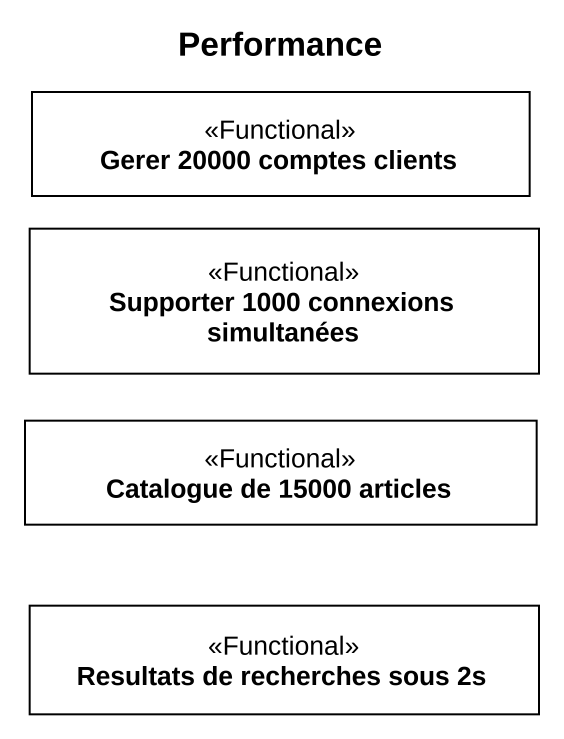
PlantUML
@startuml
title Performance
hide circle
hide empty members
class "Gerer 20000 comptes clients" as Gerer_20000_comptes_clients <<Functional>>
class "Supporter 1000 connexions simultanées" as Supporter_1000_connexions <<Functional>>
class "Catalogue de 15000 articles" as Catalogue_de_15000_articles <<Functional>>
class "Resultats de recherches sous 2s" as Resultats_de_recherches <<Functional>>
@enduml
